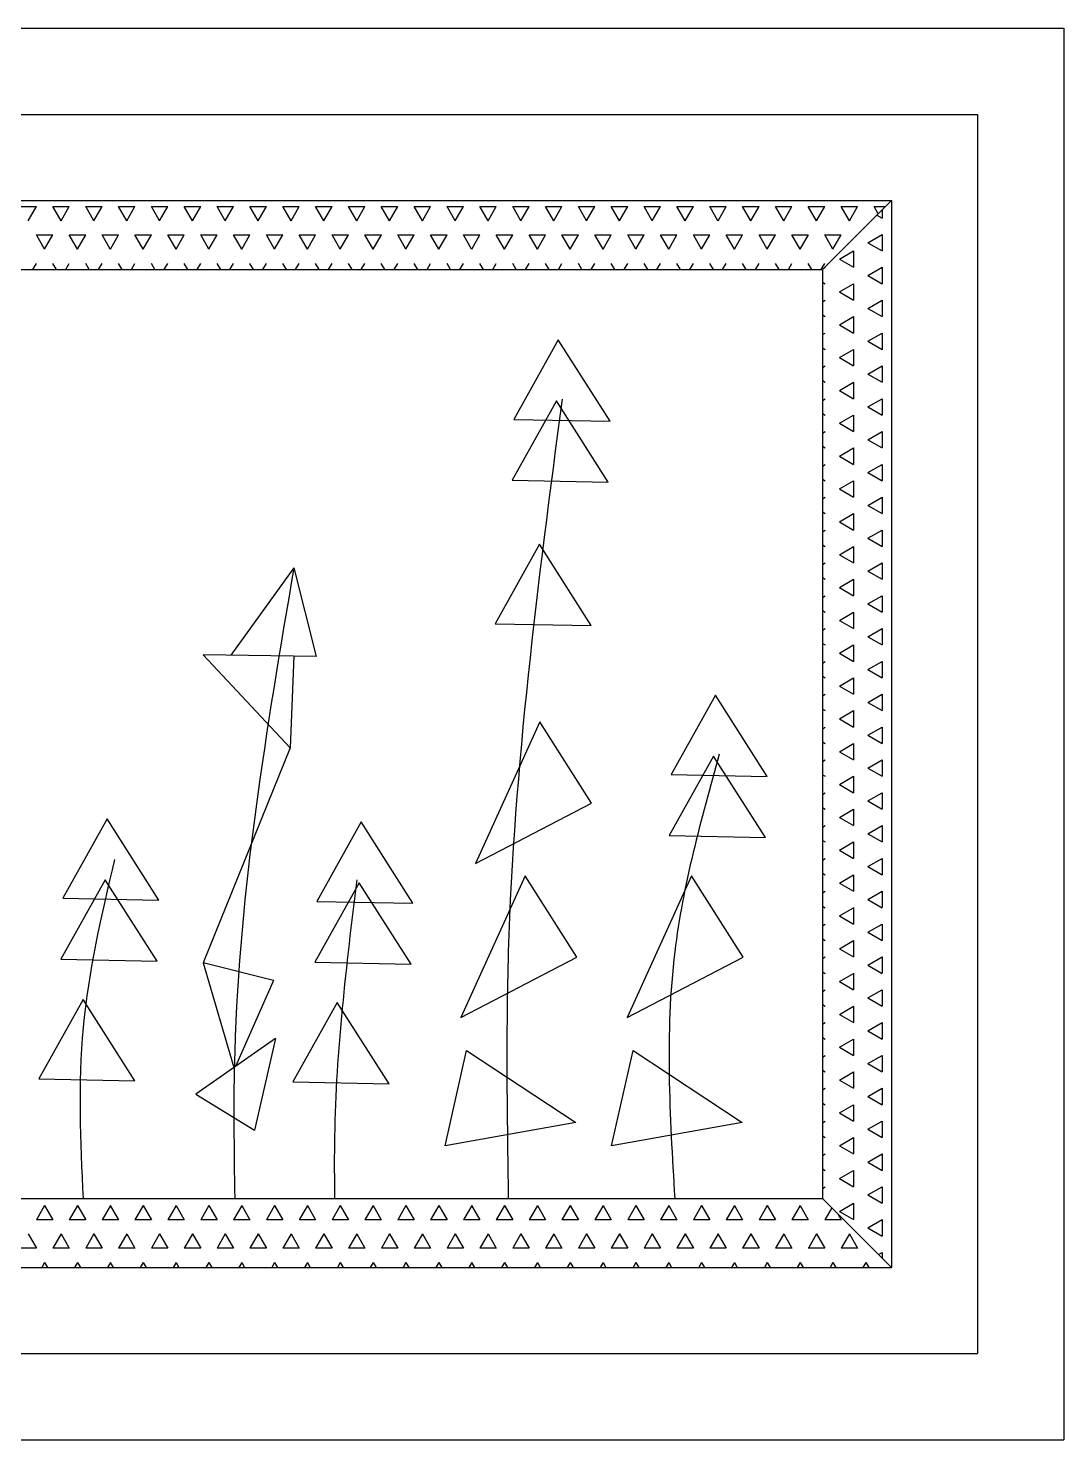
# Model space of a CAD drawing. Header units: inches. Extents: x 8.9 to 51.4, y 11.8 to 36.6.
# Drawn here: x 12.24 to 12.629, y 27.146 to 27.676 of the extents above; entities that cross this region are included whole.
import ezdxf

# ---------------------------------------------------------------- set-up
doc = ezdxf.new("R2010")
doc.units = ezdxf.units.IN
doc.header["$MEASUREMENT"] = 0
doc.layers.add('1', color=1, linetype='Continuous')

msp = doc.modelspace()

# ---------------------------------------------------------------- linework, layer by layer
at = {"layer": '1'}
for p, q in [((11.85947, 27.67626), (12.62944, 27.67626)), ((12.62944, 27.67626), (12.62944, 27.14563)), ((11.89187, 27.64386), (12.59704, 27.64386)), ((12.59704, 27.64386), (12.59704, 27.17803)), ((11.92427, 27.61146), (12.56464, 27.61146)), ((12.23718, 27.60925), (12.24335, 27.60925)), ((12.24027, 27.60391), (12.24335, 27.60926)), ((12.25261, 27.60391), (12.24952, 27.60926)), ((12.24952, 27.60925), (12.25569, 27.60925)), ((12.25261, 27.60391), (12.2557, 27.60926)), ((12.26495, 27.60391), (12.26186, 27.60926)), ((12.26187, 27.60925), (12.26804, 27.60925)), ((12.26496, 27.60391), (12.26804, 27.60926)), ((12.27729, 27.60391), (12.27421, 27.60926)), ((12.27421, 27.60925), (12.28038, 27.60925)), ((12.2773, 27.60391), (12.28039, 27.60926)), ((12.28964, 27.60391), (12.28655, 27.60926)), ((12.28656, 27.60925), (12.29273, 27.60925)), ((12.28964, 27.60391), (12.29273, 27.60926)), ((12.30198, 27.60391), (12.2989, 27.60926)), ((12.2989, 27.60925), (12.30507, 27.60925)), ((12.30199, 27.60391), (12.30508, 27.60926)), ((12.31433, 27.60391), (12.31124, 27.60926)), ((12.31124, 27.60925), (12.31742, 27.60925)), ((12.31433, 27.60391), (12.31742, 27.60926)), ((12.32667, 27.60391), (12.32359, 27.60926)), ((12.32359, 27.60925), (12.32976, 27.60925)), ((12.32668, 27.60391), (12.32976, 27.60926)), ((12.33902, 27.60391), (12.33593, 27.60926)), ((12.33593, 27.60925), (12.34211, 27.60925)), ((12.33902, 27.60391), (12.34211, 27.60926)), ((12.35136, 27.60391), (12.34827, 27.60926)), ((12.34828, 27.60925), (12.35445, 27.60925)), ((12.35137, 27.60391), (12.35445, 27.60926)), ((12.36371, 27.60391), (12.36062, 27.60926)), ((12.36062, 27.60925), (12.36679, 27.60925)), ((12.36371, 27.60391), (12.3668, 27.60926)), ((12.37605, 27.60391), (12.37296, 27.60926)), ((12.37297, 27.60925), (12.37914, 27.60925)), ((12.37606, 27.60391), (12.37914, 27.60926)), ((12.38839, 27.60391), (12.38531, 27.60926)), ((12.38531, 27.60925), (12.39148, 27.60925)), ((12.3884, 27.60391), (12.39149, 27.60926)), ((12.40074, 27.60391), (12.39765, 27.60926)), ((12.39766, 27.60925), (12.40383, 27.60925)), ((12.40074, 27.60391), (12.40383, 27.60926)), ((12.41308, 27.60391), (12.41, 27.60926)), ((12.41, 27.60925), (12.41617, 27.60925)), ((12.41309, 27.60391), (12.41617, 27.60926)), ((12.42543, 27.60391), (12.42234, 27.60926)), ((12.42234, 27.60925), (12.42852, 27.60925)), ((12.42543, 27.60391), (12.42852, 27.60926)), ((12.43777, 27.60391), (12.43469, 27.60926)), ((12.43469, 27.60925), (12.44086, 27.60925)), ((12.43778, 27.60391), (12.44086, 27.60926)), ((12.45012, 27.60391), (12.44703, 27.60926)), ((12.44703, 27.60925), (12.45321, 27.60925)), ((12.45012, 27.60391), (12.45321, 27.60926)), ((12.46246, 27.60391), (12.45937, 27.60926)), ((12.45938, 27.60925), (12.46555, 27.60925)), ((12.46247, 27.60391), (12.46555, 27.60926)), ((12.4748, 27.60391), (12.47172, 27.60926)), ((12.47172, 27.60925), (12.47789, 27.60925)), ((12.47481, 27.60391), (12.4779, 27.60926)), ((12.48715, 27.60391), (12.48406, 27.60926)), ((12.48407, 27.60925), (12.49024, 27.60925)), ((12.48716, 27.60391), (12.49024, 27.60926)), ((12.49949, 27.60391), (12.49641, 27.60926)), ((12.49641, 27.60925), (12.50258, 27.60925)), ((12.4995, 27.60391), (12.50259, 27.60926)), ((12.51184, 27.60391), (12.50875, 27.60926)), ((12.50876, 27.60925), (12.51493, 27.60925)), ((12.51184, 27.60391), (12.51493, 27.60926)), ((12.52418, 27.60391), (12.5211, 27.60926)), ((12.5211, 27.60925), (12.52727, 27.60925)), ((12.52419, 27.60391), (12.52727, 27.60926)), ((12.53653, 27.60391), (12.53344, 27.60926)), ((12.53344, 27.60925), (12.53962, 27.60925)), ((12.53653, 27.60391), (12.53962, 27.60926)), ((12.53872, 27.58554), (12.56464, 27.61146)), ((12.54887, 27.60391), (12.54579, 27.60926)), ((12.54579, 27.60925), (12.55196, 27.60925)), ((12.54888, 27.60391), (12.55196, 27.60926)), ((12.5597, 27.60653), (12.55813, 27.60926)), ((12.55813, 27.60925), (12.56243, 27.60925)), ((12.56464, 27.61146), (12.56464, 27.21043)), ((12.5592, 27.60602), (12.56116, 27.60489)), ((12.56116, 27.60799), (12.56116, 27.6049)), ((12.24643, 27.59322), (12.24335, 27.59857)), ((12.24335, 27.59856), (12.24952, 27.59856)), ((12.24644, 27.59322), (12.24953, 27.59857)), ((12.25878, 27.59322), (12.25569, 27.59857)), ((12.25569, 27.59856), (12.26187, 27.59856)), ((12.25878, 27.59322), (12.26187, 27.59857)), ((12.27112, 27.59322), (12.26804, 27.59857)), ((12.26804, 27.59856), (12.27421, 27.59856)), ((12.27113, 27.59322), (12.27421, 27.59857)), ((12.28347, 27.59322), (12.28038, 27.59857)), ((12.28038, 27.59856), (12.28656, 27.59856)), ((12.28347, 27.59322), (12.28656, 27.59857)), ((12.29581, 27.59322), (12.29272, 27.59857)), ((12.29273, 27.59856), (12.2989, 27.59856)), ((12.29582, 27.59322), (12.2989, 27.59857)), ((12.30816, 27.59322), (12.30507, 27.59857)), ((12.30507, 27.59856), (12.31124, 27.59856)), ((12.30816, 27.59322), (12.31125, 27.59857)), ((12.3205, 27.59322), (12.31741, 27.59857)), ((12.31742, 27.59856), (12.32359, 27.59856)), ((12.32051, 27.59322), (12.32359, 27.59857)), ((12.33284, 27.59322), (12.32976, 27.59857)), ((12.32976, 27.59856), (12.33593, 27.59856)), ((12.33285, 27.59322), (12.33594, 27.59857)), ((12.34519, 27.59322), (12.3421, 27.59857)), ((12.34211, 27.59856), (12.34828, 27.59856)), ((12.34519, 27.59322), (12.34828, 27.59857)), ((12.35753, 27.59322), (12.35445, 27.59857)), ((12.35445, 27.59856), (12.36062, 27.59856)), ((12.35754, 27.59322), (12.36063, 27.59857)), ((12.36988, 27.59322), (12.36679, 27.59857)), ((12.36679, 27.59856), (12.37297, 27.59856)), ((12.36988, 27.59322), (12.37297, 27.59857)), ((12.38222, 27.59322), (12.37914, 27.59857)), ((12.37914, 27.59856), (12.38531, 27.59856)), ((12.38223, 27.59322), (12.38531, 27.59857)), ((12.39457, 27.59322), (12.39148, 27.59857)), ((12.39148, 27.59856), (12.39766, 27.59856)), ((12.39457, 27.59322), (12.39766, 27.59857)), ((12.40691, 27.59322), (12.40382, 27.59857)), ((12.40383, 27.59856), (12.41, 27.59856)), ((12.40692, 27.59322), (12.41, 27.59857)), ((12.41926, 27.59322), (12.41617, 27.59857)), ((12.41617, 27.59856), (12.42234, 27.59856)), ((12.41926, 27.59322), (12.42235, 27.59857)), ((12.4316, 27.59322), (12.42851, 27.59857)), ((12.42852, 27.59856), (12.43469, 27.59856)), ((12.43161, 27.59322), (12.43469, 27.59857)), ((12.44394, 27.59322), (12.44086, 27.59857)), ((12.44086, 27.59856), (12.44703, 27.59856)), ((12.44395, 27.59322), (12.44704, 27.59857)), ((12.45629, 27.59322), (12.4532, 27.59857)), ((12.45321, 27.59856), (12.45938, 27.59856)), ((12.45629, 27.59322), (12.45938, 27.59857)), ((12.46863, 27.59322), (12.46555, 27.59857)), ((12.46555, 27.59856), (12.47172, 27.59856)), ((12.46864, 27.59322), (12.47172, 27.59857)), ((12.48098, 27.59322), (12.47789, 27.59857)), ((12.47789, 27.59856), (12.48407, 27.59856)), ((12.48098, 27.59322), (12.48407, 27.59857)), ((12.49332, 27.59322), (12.49024, 27.59857)), ((12.49024, 27.59856), (12.49641, 27.59856)), ((12.49333, 27.59322), (12.49641, 27.59857)), ((12.50567, 27.59322), (12.50258, 27.59857)), ((12.50258, 27.59856), (12.50876, 27.59856)), ((12.50567, 27.59322), (12.50876, 27.59857)), ((12.51801, 27.59322), (12.51492, 27.59857)), ((12.51493, 27.59856), (12.5211, 27.59856)), ((12.51802, 27.59322), (12.5211, 27.59857)), ((12.53035, 27.59322), (12.52727, 27.59857)), ((12.52727, 27.59856), (12.53344, 27.59856)), ((12.53036, 27.59322), (12.53345, 27.59857)), ((12.5427, 27.59322), (12.53961, 27.59857)), ((12.53962, 27.59856), (12.54579, 27.59856)), ((12.5427, 27.59322), (12.54579, 27.59857)), ((12.55582, 27.59563), (12.56116, 27.59872)), ((12.56116, 27.59873), (12.56116, 27.59255)), ((12.55581, 27.59563), (12.56116, 27.59255)), ((12.242, 27.58554), (12.24335, 27.58788)), ((12.25087, 27.58554), (12.24952, 27.58788)), ((12.25435, 27.58554), (12.2557, 27.58788)), ((12.26321, 27.58554), (12.26186, 27.58788)), ((12.26669, 27.58554), (12.26804, 27.58788)), ((12.27556, 27.58554), (12.27421, 27.58788)), ((12.27904, 27.58554), (12.28039, 27.58788)), ((12.2879, 27.58554), (12.28655, 27.58788)), ((12.29138, 27.58554), (12.29273, 27.58788)), ((12.30025, 27.58554), (12.2989, 27.58788)), ((12.30373, 27.58554), (12.30508, 27.58788)), ((12.31259, 27.58554), (12.31124, 27.58788)), ((12.31607, 27.58554), (12.31742, 27.58788)), ((12.32493, 27.58554), (12.32359, 27.58788)), ((12.32842, 27.58554), (12.32976, 27.58788)), ((12.33728, 27.58554), (12.33593, 27.58788)), ((12.34076, 27.58554), (12.34211, 27.58788)), ((12.34962, 27.58554), (12.34827, 27.58788)), ((12.3531, 27.58554), (12.35445, 27.58788)), ((12.36197, 27.58554), (12.36062, 27.58788)), ((12.36545, 27.58554), (12.3668, 27.58788)), ((12.37431, 27.58554), (12.37296, 27.58788)), ((12.37779, 27.58554), (12.37914, 27.58788)), ((12.38666, 27.58554), (12.38531, 27.58788)), ((12.39014, 27.58554), (12.39149, 27.58788)), ((12.399, 27.58554), (12.39765, 27.58788)), ((12.40248, 27.58554), (12.40383, 27.58788)), ((12.41135, 27.58554), (12.41, 27.58788)), ((12.41483, 27.58554), (12.41617, 27.58788)), ((12.42369, 27.58554), (12.42234, 27.58788)), ((12.42717, 27.58554), (12.42852, 27.58788)), ((12.43603, 27.58554), (12.43469, 27.58788)), ((12.43952, 27.58554), (12.44086, 27.58788)), ((12.44838, 27.58554), (12.44703, 27.58788)), ((12.45186, 27.58554), (12.45321, 27.58788)), ((12.46072, 27.58554), (12.45937, 27.58788)), ((12.4642, 27.58554), (12.46555, 27.58788)), ((12.47307, 27.58554), (12.47172, 27.58788)), ((12.47655, 27.58554), (12.4779, 27.58788)), ((12.48541, 27.58554), (12.48406, 27.58788)), ((12.48889, 27.58554), (12.49024, 27.58788)), ((12.49776, 27.58554), (12.49641, 27.58788)), ((12.50124, 27.58554), (12.50259, 27.58788)), ((12.5101, 27.58554), (12.50875, 27.58788)), ((12.51358, 27.58554), (12.51493, 27.58788)), ((12.52244, 27.58554), (12.5211, 27.58788)), ((12.52593, 27.58554), (12.52727, 27.58788)), ((12.53479, 27.58554), (12.53344, 27.58788)), ((12.53827, 27.58554), (12.53962, 27.58788)), ((12.54512, 27.58946), (12.55047, 27.58638)), ((12.54513, 27.58946), (12.55047, 27.59255)), ((12.55047, 27.59255), (12.55047, 27.58638)), ((11.95019, 27.58554), (12.53872, 27.58554)), ((12.53872, 27.58554), (12.53872, 27.23635)), ((12.53923, 27.58606), (12.53978, 27.58638)), ((12.55581, 27.58329), (12.56116, 27.5802)), ((12.55582, 27.58329), (12.56116, 27.58638)), ((12.56116, 27.58638), (12.56116, 27.58021)), ((12.53872, 27.58082), (12.53978, 27.5802)), ((12.54512, 27.57712), (12.55047, 27.57403)), ((12.54513, 27.57712), (12.55047, 27.5802)), ((12.55047, 27.58021), (12.55047, 27.57404)), ((12.53872, 27.57342), (12.53978, 27.57403)), ((12.55582, 27.57095), (12.56116, 27.57403)), ((12.56116, 27.57404), (12.56116, 27.56787)), ((12.53872, 27.56847), (12.53978, 27.56786)), ((12.54513, 27.56477), (12.55047, 27.56786)), ((12.55047, 27.56787), (12.55047, 27.56169)), ((12.55581, 27.57095), (12.56116, 27.56786)), ((12.53872, 27.56107), (12.53978, 27.56169)), ((12.54512, 27.56477), (12.55047, 27.56169)), ((12.55582, 27.5586), (12.56116, 27.56169)), ((12.56116, 27.56169), (12.56116, 27.55552)), ((12.43948, 27.55908), (12.42281, 27.52923)), ((12.45893, 27.52853), (12.43948, 27.55908)), ((12.53872, 27.55613), (12.53978, 27.55552)), ((12.54513, 27.55243), (12.55047, 27.55552)), ((12.55047, 27.55552), (12.55047, 27.54935)), ((12.55581, 27.5586), (12.56116, 27.55552)), ((12.54512, 27.55243), (12.55047, 27.54934)), ((12.53872, 27.54873), (12.53978, 27.54934)), ((12.55581, 27.54626), (12.56116, 27.54317)), ((12.55582, 27.54626), (12.56116, 27.54934)), ((12.56116, 27.54935), (12.56116, 27.54318)), ((12.53872, 27.54378), (12.53978, 27.54317)), ((12.54512, 27.54008), (12.55047, 27.537)), ((12.54513, 27.54009), (12.55047, 27.54317)), ((12.55047, 27.54318), (12.55047, 27.537)), ((12.43879, 27.53617), (12.42211, 27.50632)), ((12.45824, 27.50562), (12.43879, 27.53617)), ((12.53872, 27.53638), (12.53978, 27.537)), ((12.55582, 27.53391), (12.56116, 27.537)), ((12.56116, 27.537), (12.56116, 27.53083)), ((12.42281, 27.52923), (12.45893, 27.52853)), ((12.53872, 27.53144), (12.53978, 27.53083)), ((12.54513, 27.52774), (12.55047, 27.53083)), ((12.55047, 27.53083), (12.55047, 27.52466)), ((12.55581, 27.53391), (12.56116, 27.53083)), ((12.53872, 27.52404), (12.53978, 27.52465)), ((12.54512, 27.52774), (12.55047, 27.52465)), ((12.55582, 27.52157), (12.56116, 27.52465)), ((12.56116, 27.52466), (12.56116, 27.51849)), ((12.53872, 27.51909), (12.53978, 27.51848)), ((12.54513, 27.5154), (12.55047, 27.51848)), ((12.55047, 27.51849), (12.55047, 27.51232)), ((12.55581, 27.52157), (12.56116, 27.51848)), ((12.54512, 27.5154), (12.55047, 27.51231)), ((12.53872, 27.51169), (12.53978, 27.51231)), ((12.55581, 27.50922), (12.56116, 27.50614)), ((12.55582, 27.50922), (12.56116, 27.51231)), ((12.56116, 27.51232), (12.56116, 27.50614)), ((12.42211, 27.50632), (12.45824, 27.50562)), ((12.53872, 27.50675), (12.53978, 27.50614)), ((12.54512, 27.50305), (12.55047, 27.49997)), ((12.54513, 27.50305), (12.55047, 27.50614)), ((12.55047, 27.50614), (12.55047, 27.49997)), ((12.53872, 27.49935), (12.53978, 27.49997)), ((12.55582, 27.49688), (12.56116, 27.49997)), ((12.56116, 27.49997), (12.56116, 27.4938)), ((12.53872, 27.49441), (12.53978, 27.49379)), ((12.54513, 27.49071), (12.55047, 27.49379)), ((12.55047, 27.4938), (12.55047, 27.48763)), ((12.55581, 27.49688), (12.56116, 27.49379)), ((12.53872, 27.48701), (12.53978, 27.48762)), ((12.54512, 27.49071), (12.55047, 27.48762)), ((12.55582, 27.48454), (12.56116, 27.48762)), ((12.56116, 27.48763), (12.56116, 27.48145)), ((12.43243, 27.48226), (12.41576, 27.45241)), ((12.45188, 27.45171), (12.43243, 27.48226)), ((12.53872, 27.48206), (12.53978, 27.48145)), ((12.54513, 27.47836), (12.55047, 27.48145)), ((12.55047, 27.48145), (12.55047, 27.47528)), ((12.55581, 27.48454), (12.56116, 27.48145)), ((12.54512, 27.47836), (12.55047, 27.47528)), ((12.34009, 27.47336), (12.31646, 27.44056)), ((12.34009, 27.47336), (12.34842, 27.44003)), ((12.53872, 27.47466), (12.53978, 27.47528)), ((12.55581, 27.47219), (12.56116, 27.4691)), ((12.55582, 27.47219), (12.56116, 27.47528)), ((12.56116, 27.47528), (12.56116, 27.46911)), ((12.53872, 27.46972), (12.53978, 27.4691)), ((12.54512, 27.46602), (12.55047, 27.46293)), ((12.54513, 27.46602), (12.55047, 27.4691)), ((12.55047, 27.46911), (12.55047, 27.46294)), ((12.53872, 27.46232), (12.53978, 27.46293)), ((12.55582, 27.45985), (12.56116, 27.46293)), ((12.56116, 27.46294), (12.56116, 27.45677)), ((12.53872, 27.45737), (12.53978, 27.45676)), ((12.54513, 27.45367), (12.55047, 27.45676)), ((12.55047, 27.45677), (12.55047, 27.45059)), ((12.55581, 27.45985), (12.56116, 27.45676)), ((12.41576, 27.45241), (12.45188, 27.45171)), ((12.53872, 27.44997), (12.53978, 27.45059)), ((12.54512, 27.45367), (12.55047, 27.45059)), ((12.55582, 27.4475), (12.56116, 27.45059)), ((12.56116, 27.45059), (12.56116, 27.44442)), ((12.53872, 27.44503), (12.53978, 27.44442)), ((12.54513, 27.44133), (12.55047, 27.44442)), ((12.55047, 27.44442), (12.55047, 27.43825)), ((12.55581, 27.4475), (12.56116, 27.44442)), ((12.30604, 27.44073), (12.33865, 27.4057)), ((12.34842, 27.44003), (12.30604, 27.44073)), ((12.34012, 27.44017), (12.33865, 27.4057)), ((12.54512, 27.44133), (12.55047, 27.43824)), ((12.53872, 27.43763), (12.53978, 27.43824)), ((12.55581, 27.43516), (12.56116, 27.43207)), ((12.55582, 27.43516), (12.56116, 27.43824)), ((12.56116, 27.43825), (12.56116, 27.43208)), ((12.53872, 27.43268), (12.53978, 27.43207)), ((12.54512, 27.42899), (12.55047, 27.4259)), ((12.54513, 27.42899), (12.55047, 27.43207)), ((12.55047, 27.43208), (12.55047, 27.4259)), ((12.49853, 27.42555), (12.48185, 27.3957)), ((12.51798, 27.395), (12.49853, 27.42555)), ((12.53872, 27.42528), (12.53978, 27.4259)), ((12.55582, 27.42281), (12.56116, 27.4259)), ((12.56116, 27.4259), (12.56116, 27.41973)), ((12.53872, 27.42034), (12.53978, 27.41973)), ((12.54513, 27.41664), (12.55047, 27.41973)), ((12.55047, 27.41973), (12.55047, 27.41356)), ((12.55581, 27.42281), (12.56116, 27.41973)), ((12.43249, 27.41555), (12.40834, 27.36228)), ((12.45195, 27.385), (12.43249, 27.41555)), ((12.53872, 27.41294), (12.53978, 27.41355)), ((12.54512, 27.41664), (12.55047, 27.41355)), ((12.55582, 27.41047), (12.56116, 27.41355)), ((12.56116, 27.41356), (12.56116, 27.40739)), ((12.53872, 27.408), (12.53978, 27.40738)), ((12.54513, 27.4043), (12.55047, 27.40738)), ((12.55047, 27.40739), (12.55047, 27.40122)), ((12.55581, 27.41047), (12.56116, 27.40738)), ((12.33865, 27.4057), (12.30604, 27.32488)), ((12.49783, 27.40264), (12.48116, 27.37279)), ((12.51729, 27.37209), (12.49783, 27.40264)), ((12.54512, 27.4043), (12.55047, 27.40121)), ((12.53872, 27.40059), (12.53978, 27.40121)), ((12.55581, 27.39812), (12.56116, 27.39504)), ((12.55582, 27.39812), (12.56116, 27.40121)), ((12.56116, 27.40122), (12.56116, 27.39504)), ((12.48185, 27.3957), (12.51798, 27.395)), ((12.53872, 27.39565), (12.53978, 27.39504)), ((12.54512, 27.39195), (12.55047, 27.38887)), ((12.54513, 27.39195), (12.55047, 27.39504)), ((12.55047, 27.39504), (12.55047, 27.38887)), ((12.53872, 27.38825), (12.53978, 27.38887)), ((12.55581, 27.38578), (12.56116, 27.38269)), ((12.55582, 27.38578), (12.56116, 27.38887)), ((12.56116, 27.38887), (12.56116, 27.3827)), ((12.40834, 27.36228), (12.45195, 27.385)), ((12.53872, 27.38331), (12.53978, 27.38269)), ((12.54513, 27.37961), (12.55047, 27.38269)), ((12.55047, 27.3827), (12.55047, 27.37653)), ((12.26991, 27.37903), (12.25324, 27.34918)), ((12.28937, 27.34849), (12.26991, 27.37903)), ((12.36538, 27.37789), (12.34871, 27.34804)), ((12.38484, 27.34734), (12.36538, 27.37789)), ((12.53872, 27.37591), (12.53978, 27.37652)), ((12.54512, 27.37961), (12.55047, 27.37652)), ((12.55582, 27.37344), (12.56116, 27.37652)), ((12.56116, 27.37653), (12.56116, 27.37035)), ((12.48116, 27.37279), (12.51729, 27.37209)), ((12.53872, 27.37096), (12.53978, 27.37035)), ((12.54513, 27.36726), (12.55047, 27.37035)), ((12.55047, 27.37035), (12.55047, 27.36418)), ((12.55581, 27.37344), (12.56116, 27.37035)), ((12.54512, 27.36726), (12.55047, 27.36418)), ((12.53872, 27.36356), (12.53978, 27.36418)), ((12.55581, 27.36109), (12.56116, 27.358)), ((12.55582, 27.36109), (12.56116, 27.36418)), ((12.56116, 27.36418), (12.56116, 27.35801)), ((12.26922, 27.35612), (12.25255, 27.32627)), ((12.28867, 27.32558), (12.26922, 27.35612)), ((12.36469, 27.35498), (12.34802, 27.32513)), ((12.38414, 27.32443), (12.36469, 27.35498)), ((12.42698, 27.35765), (12.40282, 27.30438)), ((12.44643, 27.3271), (12.42698, 27.35765)), ((12.48954, 27.35765), (12.46538, 27.30438)), ((12.50899, 27.3271), (12.48954, 27.35765)), ((12.53872, 27.35862), (12.53978, 27.358)), ((12.54512, 27.35492), (12.55047, 27.35183)), ((12.54513, 27.35492), (12.55047, 27.35801)), ((12.55047, 27.35801), (12.55047, 27.35184)), ((12.25324, 27.34918), (12.28937, 27.34849)), ((12.53872, 27.35122), (12.53978, 27.35183)), ((12.55581, 27.34875), (12.56116, 27.34566)), ((12.55582, 27.34875), (12.56116, 27.35183)), ((12.56116, 27.35184), (12.56116, 27.34567)), ((12.34871, 27.34804), (12.38484, 27.34734)), ((12.53872, 27.34627), (12.53978, 27.34566)), ((12.54513, 27.34257), (12.55047, 27.34566)), ((12.55047, 27.34567), (12.55047, 27.33949)), ((12.53872, 27.33887), (12.53978, 27.33949)), ((12.54512, 27.34257), (12.55047, 27.33949)), ((12.55582, 27.3364), (12.56116, 27.33949)), ((12.56116, 27.33949), (12.56116, 27.33332)), ((12.53872, 27.33393), (12.53978, 27.33332)), ((12.54513, 27.33023), (12.55047, 27.33332)), ((12.55047, 27.33332), (12.55047, 27.32715)), ((12.55581, 27.3364), (12.56116, 27.33332)), ((12.54512, 27.33023), (12.55047, 27.32714)), ((12.25255, 27.32627), (12.28867, 27.32558)), ((12.30604, 27.32488), (12.31754, 27.28554)), ((12.33241, 27.31826), (12.30604, 27.32488)), ((12.34802, 27.32513), (12.38414, 27.32443)), ((12.40282, 27.30438), (12.44643, 27.3271)), ((12.46538, 27.30438), (12.50899, 27.3271)), ((12.53872, 27.32653), (12.53978, 27.32714)), ((12.55581, 27.32406), (12.56116, 27.32097)), ((12.55582, 27.32406), (12.56116, 27.32714)), ((12.56116, 27.32715), (12.56116, 27.32098)), ((12.33241, 27.31826), (12.3182, 27.28601)), ((12.53872, 27.32158), (12.53978, 27.32097)), ((12.54512, 27.31789), (12.55047, 27.3148)), ((12.54513, 27.31789), (12.55047, 27.32097)), ((12.55047, 27.32098), (12.55047, 27.3148)), ((12.53872, 27.31418), (12.53978, 27.3148)), ((12.55581, 27.31171), (12.56116, 27.30863)), ((12.55582, 27.31171), (12.56116, 27.3148)), ((12.56116, 27.3148), (12.56116, 27.30863)), ((12.26093, 27.31113), (12.24425, 27.28128)), ((12.28038, 27.28058), (12.26093, 27.31113)), ((12.3564, 27.30999), (12.33972, 27.28013)), ((12.37585, 27.27944), (12.3564, 27.30999)), ((12.53872, 27.30924), (12.53978, 27.30863)), ((12.54513, 27.30554), (12.55047, 27.30863)), ((12.55047, 27.30863), (12.55047, 27.30246)), ((12.53872, 27.30184), (12.53978, 27.30246)), ((12.54512, 27.30554), (12.55047, 27.30246)), ((12.55582, 27.29937), (12.56116, 27.30246)), ((12.56116, 27.30246), (12.56116, 27.29629)), ((12.33314, 27.29642), (12.30326, 27.27559)), ((12.33314, 27.29642), (12.32525, 27.26208)), ((12.53872, 27.2969), (12.53978, 27.29628)), ((12.54513, 27.2932), (12.55047, 27.29628)), ((12.55047, 27.29629), (12.55047, 27.29012)), ((12.55581, 27.29937), (12.56116, 27.29628)), ((12.39696, 27.25608), (12.40501, 27.29194)), ((12.40501, 27.29194), (12.44602, 27.26487)), ((12.45952, 27.25608), (12.46758, 27.29194)), ((12.46758, 27.29194), (12.50858, 27.26487)), ((12.54512, 27.2932), (12.55047, 27.29011)), ((12.53872, 27.2895), (12.53978, 27.29011)), ((12.55581, 27.28702), (12.56116, 27.28394)), ((12.55582, 27.28702), (12.56116, 27.29011)), ((12.56116, 27.29012), (12.56116, 27.28394)), ((12.24425, 27.28128), (12.28038, 27.28058)), ((12.33972, 27.28013), (12.37585, 27.27944)), ((12.53872, 27.28455), (12.53978, 27.28394)), ((12.54512, 27.28085), (12.55047, 27.27777)), ((12.54513, 27.28085), (12.55047, 27.28394)), ((12.55047, 27.28394), (12.55047, 27.27777)), ((12.30326, 27.27559), (12.32525, 27.26208)), ((12.53872, 27.27715), (12.53978, 27.27777)), ((12.55581, 27.27468), (12.56116, 27.27159)), ((12.55582, 27.27468), (12.56116, 27.27777)), ((12.56116, 27.27777), (12.56116, 27.2716)), ((12.53872, 27.27221), (12.53978, 27.27159)), ((12.54513, 27.26851), (12.55047, 27.27159)), ((12.55047, 27.2716), (12.55047, 27.26543)), ((12.44602, 27.26487), (12.39696, 27.25608)), ((12.50858, 27.26487), (12.45952, 27.25608)), ((12.53872, 27.26481), (12.53978, 27.26542)), ((12.54512, 27.26851), (12.55047, 27.26542)), ((12.55582, 27.26234), (12.56116, 27.26542)), ((12.56116, 27.26543), (12.56116, 27.25926)), ((12.53872, 27.25986), (12.53978, 27.25925)), ((12.54513, 27.25616), (12.55047, 27.25925)), ((12.55047, 27.25926), (12.55047, 27.25308)), ((12.55581, 27.26234), (12.56116, 27.25925)), ((12.53872, 27.25246), (12.53978, 27.25308)), ((12.54512, 27.25616), (12.55047, 27.25308)), ((12.55582, 27.24999), (12.56116, 27.25308)), ((12.56116, 27.25308), (12.56116, 27.24691)), ((12.55581, 27.24999), (12.56116, 27.24691)), ((12.53872, 27.24752), (12.53978, 27.24691)), ((12.54512, 27.24382), (12.55047, 27.24073)), ((12.54513, 27.24382), (12.55047, 27.24691)), ((12.55047, 27.24691), (12.55047, 27.24074)), ((12.53872, 27.24012), (12.53978, 27.24073)), ((12.55581, 27.23765), (12.56116, 27.23456)), ((12.55582, 27.23765), (12.56116, 27.24073)), ((12.56116, 27.24074), (12.56116, 27.23457)), ((11.95019, 27.23635), (12.53872, 27.23635)), ((12.24644, 27.2337), (12.24335, 27.22836)), ((12.24643, 27.2337), (12.24952, 27.22836)), ((12.25878, 27.2337), (12.2557, 27.22836)), ((12.25878, 27.2337), (12.26186, 27.22836)), ((12.27113, 27.2337), (12.26804, 27.22836)), ((12.27112, 27.2337), (12.27421, 27.22836)), ((12.28347, 27.2337), (12.28039, 27.22836)), ((12.28347, 27.2337), (12.28655, 27.22836)), ((12.29582, 27.2337), (12.29273, 27.22836)), ((12.29581, 27.2337), (12.2989, 27.22836)), ((12.30816, 27.2337), (12.30508, 27.22836)), ((12.30816, 27.2337), (12.31124, 27.22836)), ((12.32051, 27.2337), (12.31742, 27.22836)), ((12.3205, 27.2337), (12.32359, 27.22836)), ((12.33285, 27.2337), (12.32976, 27.22836)), ((12.33284, 27.2337), (12.33593, 27.22836)), ((12.34519, 27.2337), (12.34211, 27.22836)), ((12.34519, 27.2337), (12.34827, 27.22836)), ((12.35754, 27.2337), (12.35445, 27.22836)), ((12.35753, 27.2337), (12.36062, 27.22836)), ((12.36988, 27.2337), (12.3668, 27.22836)), ((12.36988, 27.2337), (12.37296, 27.22836)), ((12.38223, 27.2337), (12.37914, 27.22836)), ((12.38222, 27.2337), (12.38531, 27.22836)), ((12.39457, 27.2337), (12.39149, 27.22836)), ((12.39457, 27.2337), (12.39765, 27.22836)), ((12.40692, 27.2337), (12.40383, 27.22836)), ((12.40691, 27.2337), (12.41, 27.22836)), ((12.41926, 27.2337), (12.41617, 27.22836)), ((12.41926, 27.2337), (12.42234, 27.22836)), ((12.43161, 27.2337), (12.42852, 27.22836)), ((12.4316, 27.2337), (12.43469, 27.22836)), ((12.44395, 27.2337), (12.44086, 27.22836)), ((12.44394, 27.2337), (12.44703, 27.22836)), ((12.45629, 27.2337), (12.45321, 27.22836)), ((12.45629, 27.2337), (12.45937, 27.22836)), ((12.46864, 27.2337), (12.46555, 27.22836)), ((12.46863, 27.2337), (12.47172, 27.22836)), ((12.48098, 27.2337), (12.4779, 27.22836)), ((12.48098, 27.2337), (12.48406, 27.22836)), ((12.49333, 27.2337), (12.49024, 27.22836)), ((12.49332, 27.2337), (12.49641, 27.22836)), ((12.50567, 27.2337), (12.50259, 27.22836)), ((12.50567, 27.2337), (12.50875, 27.22836)), ((12.51802, 27.2337), (12.51493, 27.22836)), ((12.51801, 27.2337), (12.5211, 27.22836)), ((12.53036, 27.2337), (12.52727, 27.22836)), ((12.53035, 27.2337), (12.53344, 27.22836)), ((12.53872, 27.23635), (12.56464, 27.21043)), ((12.54222, 27.23286), (12.53962, 27.22836)), ((12.54513, 27.23148), (12.55047, 27.23456)), ((12.55047, 27.23457), (12.55047, 27.22839)), ((12.24952, 27.22835), (12.24335, 27.22835)), ((12.26187, 27.22835), (12.25569, 27.22835)), ((12.27421, 27.22835), (12.26804, 27.22835)), ((12.28656, 27.22835), (12.28038, 27.22835)), ((12.2989, 27.22835), (12.29273, 27.22835)), ((12.31124, 27.22835), (12.30507, 27.22835)), ((12.32359, 27.22835), (12.31742, 27.22835)), ((12.33593, 27.22835), (12.32976, 27.22835)), ((12.34828, 27.22835), (12.34211, 27.22835)), ((12.36062, 27.22835), (12.35445, 27.22835)), ((12.37297, 27.22835), (12.36679, 27.22835)), ((12.38531, 27.22835), (12.37914, 27.22835)), ((12.39766, 27.22835), (12.39148, 27.22835)), ((12.41, 27.22835), (12.40383, 27.22835)), ((12.42234, 27.22835), (12.41617, 27.22835)), ((12.43469, 27.22835), (12.42852, 27.22835)), ((12.44703, 27.22835), (12.44086, 27.22835)), ((12.45938, 27.22835), (12.45321, 27.22835)), ((12.47172, 27.22835), (12.46555, 27.22835)), ((12.48407, 27.22835), (12.47789, 27.22835)), ((12.49641, 27.22835), (12.49024, 27.22835)), ((12.50876, 27.22835), (12.50258, 27.22835)), ((12.5211, 27.22835), (12.51493, 27.22835)), ((12.53344, 27.22835), (12.52727, 27.22835)), ((12.54579, 27.22835), (12.53962, 27.22835)), ((12.54452, 27.23056), (12.54579, 27.22836)), ((12.54512, 27.23147), (12.55047, 27.22839)), ((12.55582, 27.2253), (12.56116, 27.22839)), ((12.56116, 27.22839), (12.56116, 27.22222)), ((12.24026, 27.22301), (12.24335, 27.21767)), ((12.25261, 27.22301), (12.24953, 27.21767)), ((12.25261, 27.22301), (12.25569, 27.21767)), ((12.26496, 27.22301), (12.26187, 27.21767)), ((12.26495, 27.22301), (12.26804, 27.21767)), ((12.2773, 27.22301), (12.27421, 27.21767)), ((12.27729, 27.22301), (12.28038, 27.21767)), ((12.28964, 27.22301), (12.28656, 27.21767)), ((12.28964, 27.22301), (12.29272, 27.21767)), ((12.30199, 27.22301), (12.2989, 27.21767)), ((12.30198, 27.22301), (12.30507, 27.21767)), ((12.31433, 27.22301), (12.31125, 27.21767)), ((12.31433, 27.22301), (12.31741, 27.21767)), ((12.32668, 27.22301), (12.32359, 27.21767)), ((12.32667, 27.22301), (12.32976, 27.21767)), ((12.33902, 27.22301), (12.33594, 27.21767)), ((12.33902, 27.22301), (12.3421, 27.21767)), ((12.35137, 27.22301), (12.34828, 27.21767)), ((12.35136, 27.22301), (12.35445, 27.21767)), ((12.36371, 27.22301), (12.36063, 27.21767)), ((12.36371, 27.22301), (12.36679, 27.21767)), ((12.37606, 27.22301), (12.37297, 27.21767)), ((12.37605, 27.22301), (12.37914, 27.21767)), ((12.3884, 27.22301), (12.38531, 27.21767)), ((12.38839, 27.22301), (12.39148, 27.21767)), ((12.40074, 27.22301), (12.39766, 27.21767)), ((12.40074, 27.22301), (12.40382, 27.21767)), ((12.41309, 27.22301), (12.41, 27.21767)), ((12.41308, 27.22301), (12.41617, 27.21767)), ((12.42543, 27.22301), (12.42235, 27.21767)), ((12.42543, 27.22301), (12.42851, 27.21767)), ((12.43778, 27.22301), (12.43469, 27.21767)), ((12.43777, 27.22301), (12.44086, 27.21767)), ((12.45012, 27.22301), (12.44704, 27.21767)), ((12.45012, 27.22301), (12.4532, 27.21767)), ((12.46247, 27.22301), (12.45938, 27.21767)), ((12.46246, 27.22301), (12.46555, 27.21767)), ((12.47481, 27.22301), (12.47172, 27.21767)), ((12.4748, 27.22301), (12.47789, 27.21767)), ((12.48716, 27.22301), (12.48407, 27.21767)), ((12.48715, 27.22301), (12.49024, 27.21767)), ((12.4995, 27.22301), (12.49641, 27.21767)), ((12.49949, 27.22301), (12.50258, 27.21767)), ((12.51184, 27.22301), (12.50876, 27.21767)), ((12.51184, 27.22301), (12.51492, 27.21767)), ((12.52419, 27.22301), (12.5211, 27.21767)), ((12.52418, 27.22301), (12.52727, 27.21767)), ((12.53653, 27.22301), (12.53345, 27.21767)), ((12.53653, 27.22301), (12.53961, 27.21767)), ((12.54888, 27.22301), (12.54579, 27.21767)), ((12.54887, 27.22301), (12.55196, 27.21767)), ((12.55581, 27.2253), (12.56116, 27.22222)), ((12.24335, 27.21766), (12.23718, 27.21766)), ((12.25569, 27.21766), (12.24952, 27.21766)), ((12.26804, 27.21766), (12.26187, 27.21766)), ((12.28038, 27.21766), (12.27421, 27.21766)), ((12.29273, 27.21766), (12.28656, 27.21766)), ((12.30507, 27.21766), (12.2989, 27.21766)), ((12.31742, 27.21766), (12.31124, 27.21766)), ((12.32976, 27.21766), (12.32359, 27.21766)), ((12.34211, 27.21766), (12.33593, 27.21766)), ((12.35445, 27.21766), (12.34828, 27.21766)), ((12.36679, 27.21766), (12.36062, 27.21766)), ((12.37914, 27.21766), (12.37297, 27.21766)), ((12.39148, 27.21766), (12.38531, 27.21766)), ((12.40383, 27.21766), (12.39766, 27.21766)), ((12.41617, 27.21766), (12.41, 27.21766)), ((12.42852, 27.21766), (12.42234, 27.21766)), ((12.44086, 27.21766), (12.43469, 27.21766)), ((12.45321, 27.21766), (12.44703, 27.21766)), ((12.46555, 27.21766), (12.45938, 27.21766)), ((12.47789, 27.21766), (12.47172, 27.21766)), ((12.49024, 27.21766), (12.48407, 27.21766)), ((12.50258, 27.21766), (12.49641, 27.21766)), ((12.51493, 27.21766), (12.50876, 27.21766)), ((12.52727, 27.21766), (12.5211, 27.21766)), ((12.53962, 27.21766), (12.53344, 27.21766)), ((12.55196, 27.21766), (12.54579, 27.21766)), ((12.55981, 27.21526), (12.56116, 27.21604)), ((12.56116, 27.21605), (12.56116, 27.21391)), ((12.24644, 27.21232), (12.24535, 27.21043)), ((12.24643, 27.21232), (12.24752, 27.21043)), ((12.25878, 27.21232), (12.25769, 27.21043)), ((12.25878, 27.21232), (12.25987, 27.21043)), ((12.27113, 27.21232), (12.27004, 27.21043)), ((12.27112, 27.21232), (12.27221, 27.21043)), ((12.28347, 27.21232), (12.28238, 27.21043)), ((12.28347, 27.21232), (12.28456, 27.21043)), ((12.29582, 27.21232), (12.29473, 27.21043)), ((12.29581, 27.21232), (12.2969, 27.21043)), ((12.30816, 27.21232), (12.30707, 27.21043)), ((12.30816, 27.21232), (12.30924, 27.21043)), ((12.32051, 27.21232), (12.31942, 27.21043)), ((12.3205, 27.21232), (12.32159, 27.21043)), ((12.33285, 27.21232), (12.33176, 27.21043)), ((12.33284, 27.21232), (12.33393, 27.21043)), ((12.34519, 27.21232), (12.34411, 27.21043)), ((12.34519, 27.21232), (12.34628, 27.21043)), ((12.35754, 27.21232), (12.35645, 27.21043)), ((12.35753, 27.21232), (12.35862, 27.21043)), ((12.36988, 27.21232), (12.36879, 27.21043)), ((12.36988, 27.21232), (12.37097, 27.21043)), ((12.38223, 27.21232), (12.38114, 27.21043)), ((12.38222, 27.21232), (12.38331, 27.21043)), ((12.39457, 27.21232), (12.39348, 27.21043)), ((12.39457, 27.21232), (12.39566, 27.21043)), ((12.40692, 27.21232), (12.40583, 27.21043)), ((12.40691, 27.21232), (12.408, 27.21043)), ((12.41926, 27.21232), (12.41817, 27.21043)), ((12.41926, 27.21232), (12.42034, 27.21043)), ((12.43161, 27.21232), (12.43052, 27.21043)), ((12.4316, 27.21232), (12.43269, 27.21043)), ((12.44395, 27.21232), (12.44286, 27.21043)), ((12.44394, 27.21232), (12.44503, 27.21043)), ((12.45629, 27.21232), (12.45521, 27.21043)), ((12.45629, 27.21232), (12.45738, 27.21043)), ((12.46864, 27.21232), (12.46755, 27.21043)), ((12.46863, 27.21232), (12.46972, 27.21043)), ((12.48098, 27.21232), (12.47989, 27.21043)), ((12.48098, 27.21232), (12.48207, 27.21043)), ((12.49333, 27.21232), (12.49224, 27.21043)), ((12.49332, 27.21232), (12.49441, 27.21043)), ((12.50567, 27.21232), (12.50458, 27.21043)), ((12.50567, 27.21232), (12.50675, 27.21043)), ((12.51802, 27.21232), (12.51693, 27.21043)), ((12.51801, 27.21232), (12.5191, 27.21043)), ((12.53036, 27.21232), (12.52927, 27.21043)), ((12.53035, 27.21232), (12.53144, 27.21043)), ((12.5427, 27.21232), (12.54162, 27.21043)), ((12.5427, 27.21232), (12.54379, 27.21043)), ((12.55505, 27.21232), (12.55396, 27.21043)), ((12.55504, 27.21232), (12.55613, 27.21043)), ((11.92427, 27.21043), (12.56464, 27.21043)), ((11.89187, 27.17803), (12.59704, 27.17803)), ((11.85947, 27.14563), (12.62944, 27.14563))]:
    msp.add_line(p, q, dxfattribs=at)
for points in [[(12.44087, 27.53687), (12.42068, 27.32905), (12.42068, 27.23635)], [(12.34009, 27.47336), (12.31785, 27.29156), (12.31785, 27.23635)], [(12.49992, 27.40333), (12.48324, 27.32905), (12.48324, 27.23635)], [(12.27269, 27.36376), (12.26088, 27.30058), (12.26088, 27.23635)], [(12.36371, 27.35612), (12.35537, 27.25962), (12.35537, 27.23635)]]:
    msp.add_spline(points, degree=3, dxfattribs=at)

doc.saveas('drawing.dxf')
